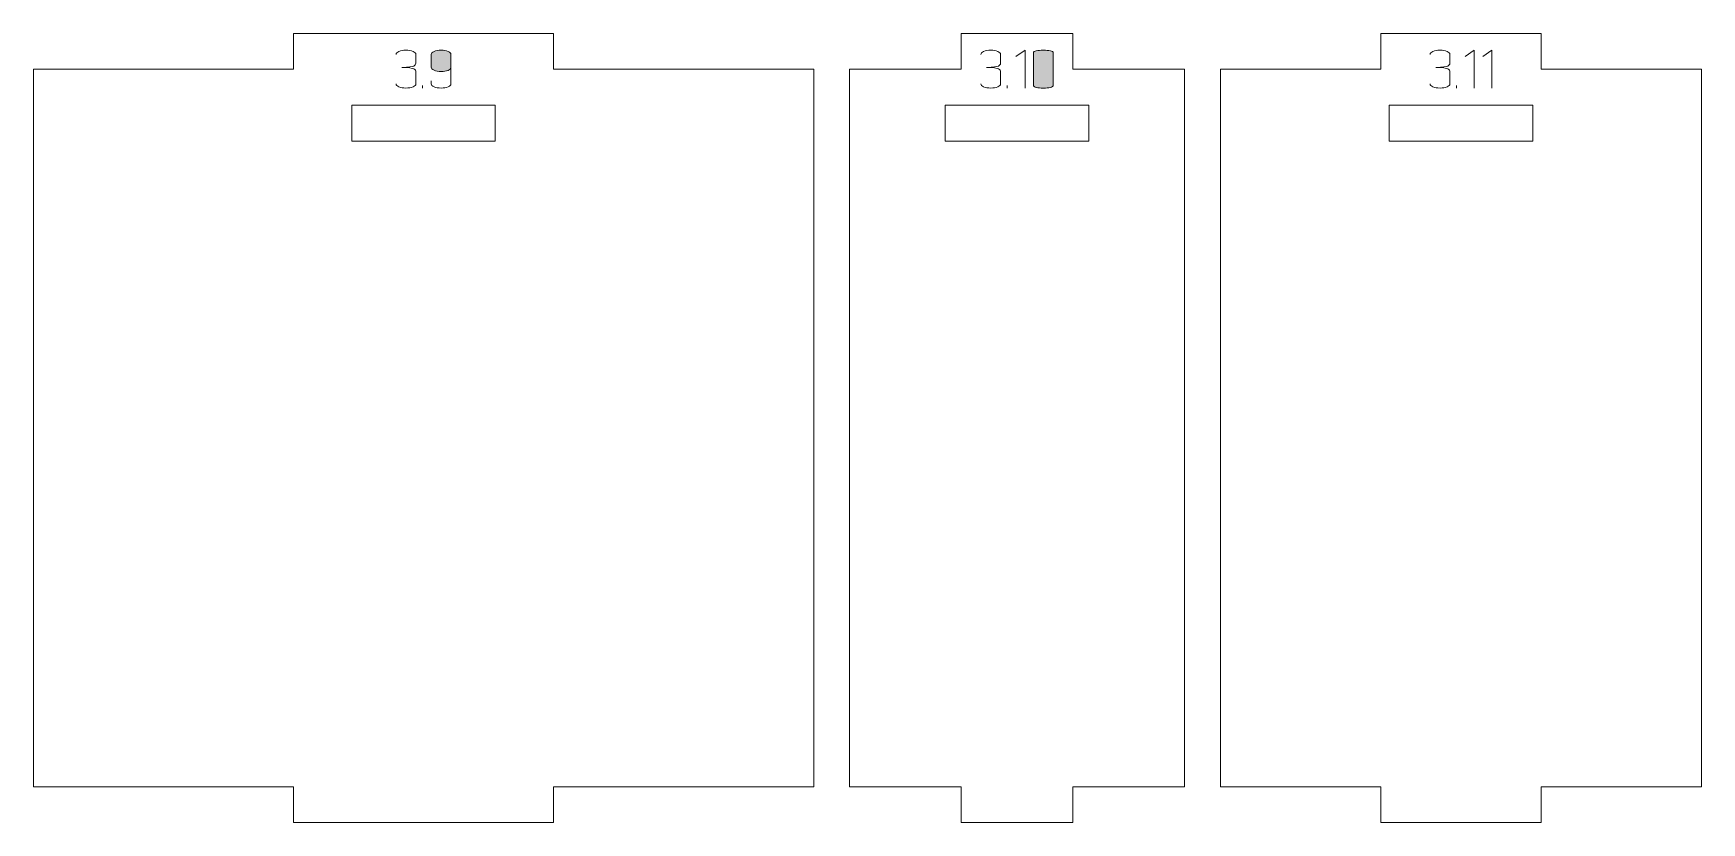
# Model space of a CAD drawing. Header units: centimetres. Extents: x -191 to 212, y -234 to 239.
# Drawn here: x -119.96 to -106.01, y -107.99 to -101.39 of the extents above; entities that cross this region are included whole.
import ezdxf

# ---------------------------------------------------------------- set-up
doc = ezdxf.new("R2010")
doc.units = ezdxf.units.CM
doc.header["$MEASUREMENT"] = 0
doc.layers.add('Capa 1', color=7, linetype='Continuous')

msp = doc.modelspace()

# ---------------------------------------------------------------- hatches: boundary and pattern name
at = {"layer": 'Capa 1', "true_color": 0x3e4095}
h = msp.add_hatch(color=175, dxfattribs=at)
edge = h.paths.add_edge_path()
edge.add_spline(control_points=[(-116.84413, -101.84724), (-116.86767, -101.84724), (-116.88732, -101.8438), (-116.90306, -101.83692), (-116.91881, -101.83004), (-116.92668, -101.82171), (-116.92668, -101.81193), (-116.92668, -101.82171), (-116.91881, -101.83004), (-116.90306, -101.83692), (-116.88732, -101.8438), (-116.86767, -101.84724), (-116.84413, -101.84724), (-116.82059, -101.84724), (-116.80094, -101.8438), (-116.7852, -101.83692), (-116.76945, -101.83004), (-116.76158, -101.82171), (-116.76158, -101.81193), (-116.76158, -101.81193), (-116.76158, -101.70874), (-116.76158, -101.70874), (-116.76158, -101.70048), (-116.76724, -101.6933), (-116.77855, -101.68719), (-116.78986, -101.68107), (-116.82303, -101.67694), (-116.87807, -101.6748), (-116.82334, -101.67144), (-116.79047, -101.66746), (-116.77947, -101.66288), (-116.76846, -101.65829), (-116.7625, -101.6508), (-116.76158, -101.64041), (-116.76158, -101.64041), (-116.76158, -101.56611), (-116.76158, -101.56611), (-116.76158, -101.55633), (-116.76945, -101.548), (-116.7852, -101.54112), (-116.80094, -101.53424), (-116.82059, -101.5308), (-116.84413, -101.5308), (-116.86767, -101.5308), (-116.88732, -101.53424), (-116.90306, -101.54112), (-116.91881, -101.548), (-116.92668, -101.55633), (-116.92668, -101.56611), (-116.92668, -101.55633), (-116.91881, -101.548), (-116.90306, -101.54112), (-116.88732, -101.53424), (-116.86767, -101.5308), (-116.84413, -101.5308), (-116.82059, -101.5308), (-116.80094, -101.53424), (-116.7852, -101.54112), (-116.76945, -101.548), (-116.76158, -101.55633), (-116.76158, -101.56611), (-116.76158, -101.56611), (-116.76158, -101.64041), (-116.76158, -101.64041), (-116.7625, -101.6508), (-116.76846, -101.65829), (-116.77947, -101.66288), (-116.79047, -101.66746), (-116.82334, -101.67144), (-116.87807, -101.6748), (-116.82303, -101.67694), (-116.78986, -101.68107), (-116.77855, -101.68719), (-116.76724, -101.6933), (-116.76158, -101.70048), (-116.76158, -101.70874), (-116.76158, -101.70874), (-116.76158, -101.81193), (-116.76158, -101.81193), (-116.76158, -101.82171), (-116.76945, -101.83004), (-116.7852, -101.83692), (-116.80094, -101.8438), (-116.82059, -101.84724), (-116.84413, -101.84724)], knot_values=[0, 0, 0, 0, 0.03571429, 0.03571429, 0.03571429, 0.07142857, 0.07142857, 0.07142857, 0.10714286, 0.10714286, 0.10714286, 0.14285714, 0.14285714, 0.14285714, 0.17857143, 0.17857143, 0.17857143, 0.21428571, 0.21428571, 0.21428571, 0.25, 0.25, 0.25, 0.28571429, 0.28571429, 0.28571429, 0.32142857, 0.32142857, 0.32142857, 0.35714286, 0.35714286, 0.35714286, 0.39285714, 0.39285714, 0.39285714, 0.42857143, 0.42857143, 0.42857143, 0.46428571, 0.46428571, 0.46428571, 0.5, 0.5, 0.5, 0.53571429, 0.53571429, 0.53571429, 0.57142857, 0.57142857, 0.57142857, 0.60714286, 0.60714286, 0.60714286, 0.64285714, 0.64285714, 0.64285714, 0.67857143, 0.67857143, 0.67857143, 0.71428571, 0.71428571, 0.71428571, 0.75, 0.75, 0.75, 0.78571429, 0.78571429, 0.78571429, 0.82142857, 0.82142857, 0.82142857, 0.85714286, 0.85714286, 0.85714286, 0.89285714, 0.89285714, 0.89285714, 0.92857143, 0.92857143, 0.92857143, 0.96428571, 0.96428571, 0.96428571, 1, 1, 1, 1], degree=3, periodic=1)
h = msp.add_hatch(color=175, dxfattribs=at)
edge = h.paths.add_edge_path()
edge.add_spline(control_points=[(-116.63317, -101.67343), (-116.63317, -101.68321), (-116.6253, -101.69154), (-116.60955, -101.69842), (-116.59381, -101.7053), (-116.57416, -101.70874), (-116.55062, -101.70874), (-116.52738, -101.70935), (-116.50782, -101.70652), (-116.49192, -101.70026), (-116.47602, -101.69399), (-116.46807, -101.68504), (-116.46807, -101.67343), (-116.46807, -101.67343), (-116.46807, -101.56611), (-116.46807, -101.56611), (-116.46807, -101.55633), (-116.47594, -101.548), (-116.49169, -101.54112), (-116.50743, -101.53424), (-116.52708, -101.5308), (-116.55062, -101.5308), (-116.57416, -101.5308), (-116.59381, -101.53424), (-116.60955, -101.54112), (-116.6253, -101.548), (-116.63317, -101.55633), (-116.63317, -101.56611), (-116.63317, -101.56611), (-116.63317, -101.67343), (-116.63317, -101.67343)], knot_values=[0, 0, 0, 0, 0.1, 0.1, 0.1, 0.2, 0.2, 0.2, 0.3, 0.3, 0.3, 0.4, 0.4, 0.4, 0.5, 0.5, 0.5, 0.6, 0.6, 0.6, 0.7, 0.7, 0.7, 0.8, 0.8, 0.8, 0.9, 0.9, 0.9, 1, 1, 1, 1], degree=3, periodic=1)
h = msp.add_hatch(color=175, dxfattribs=at)
edge = h.paths.add_edge_path()
edge.add_spline(control_points=[(-116.55062, -101.84724), (-116.57416, -101.84724), (-116.59381, -101.8438), (-116.60955, -101.83692), (-116.6253, -101.83004), (-116.63317, -101.82171), (-116.63317, -101.81193), (-116.63317, -101.81193), (-116.63317, -101.7867), (-116.63317, -101.7867), (-116.63317, -101.7867), (-116.63317, -101.81193), (-116.63317, -101.81193), (-116.63317, -101.82171), (-116.6253, -101.83004), (-116.60955, -101.83692), (-116.59381, -101.8438), (-116.57416, -101.84724), (-116.55062, -101.84724), (-116.52708, -101.84724), (-116.50743, -101.8438), (-116.49169, -101.83692), (-116.47594, -101.83004), (-116.46807, -101.82171), (-116.46807, -101.81193), (-116.46807, -101.81193), (-116.46807, -101.67343), (-116.46807, -101.67343), (-116.46807, -101.68504), (-116.47602, -101.69399), (-116.49192, -101.70026), (-116.50782, -101.70652), (-116.52738, -101.70935), (-116.55062, -101.70874), (-116.57416, -101.70874), (-116.59381, -101.7053), (-116.60955, -101.69842), (-116.6253, -101.69154), (-116.63317, -101.68321), (-116.63317, -101.67343), (-116.63317, -101.67343), (-116.63317, -101.56611), (-116.63317, -101.56611), (-116.63317, -101.55633), (-116.6253, -101.548), (-116.60955, -101.54112), (-116.59381, -101.53424), (-116.57416, -101.5308), (-116.55062, -101.5308), (-116.52708, -101.5308), (-116.50743, -101.53424), (-116.49169, -101.54112), (-116.47594, -101.548), (-116.46807, -101.55633), (-116.46807, -101.56611), (-116.46807, -101.56611), (-116.46807, -101.67343), (-116.46807, -101.67343), (-116.46807, -101.67343), (-116.46807, -101.81193), (-116.46807, -101.81193), (-116.46807, -101.82171), (-116.47594, -101.83004), (-116.49169, -101.83692), (-116.50743, -101.8438), (-116.52708, -101.84724), (-116.55062, -101.84724)], knot_values=[0, 0, 0, 0, 0.04545455, 0.04545455, 0.04545455, 0.09090909, 0.09090909, 0.09090909, 0.13636364, 0.13636364, 0.13636364, 0.18181818, 0.18181818, 0.18181818, 0.22727273, 0.22727273, 0.22727273, 0.27272727, 0.27272727, 0.27272727, 0.31818182, 0.31818182, 0.31818182, 0.36363636, 0.36363636, 0.36363636, 0.40909091, 0.40909091, 0.40909091, 0.45454545, 0.45454545, 0.45454545, 0.5, 0.5, 0.5, 0.54545455, 0.54545455, 0.54545455, 0.59090909, 0.59090909, 0.59090909, 0.63636364, 0.63636364, 0.63636364, 0.68181818, 0.68181818, 0.68181818, 0.72727273, 0.72727273, 0.72727273, 0.77272727, 0.77272727, 0.77272727, 0.81818182, 0.81818182, 0.81818182, 0.86363636, 0.86363636, 0.86363636, 0.90909091, 0.90909091, 0.90909091, 0.95454545, 0.95454545, 0.95454545, 1, 1, 1, 1], degree=3, periodic=1)
h = msp.add_hatch(color=175, dxfattribs=at)
edge = h.paths.add_edge_path()
edge.add_spline(control_points=[(-111.95328, -101.84724), (-111.97682, -101.84724), (-111.99647, -101.8438), (-112.01221, -101.83692), (-112.02796, -101.83004), (-112.03583, -101.82171), (-112.03583, -101.81193), (-112.03583, -101.82171), (-112.02796, -101.83004), (-112.01221, -101.83692), (-111.99647, -101.8438), (-111.97682, -101.84724), (-111.95328, -101.84724), (-111.92974, -101.84724), (-111.91009, -101.8438), (-111.89435, -101.83692), (-111.8786, -101.83004), (-111.87073, -101.82171), (-111.87073, -101.81193), (-111.87073, -101.81193), (-111.87073, -101.70874), (-111.87073, -101.70874), (-111.87073, -101.70048), (-111.87639, -101.6933), (-111.8877, -101.68719), (-111.89901, -101.68107), (-111.93218, -101.67694), (-111.98722, -101.6748), (-111.93249, -101.67144), (-111.89962, -101.66746), (-111.88862, -101.66288), (-111.87761, -101.65829), (-111.87165, -101.6508), (-111.87073, -101.64041), (-111.87073, -101.64041), (-111.87073, -101.56611), (-111.87073, -101.56611), (-111.87073, -101.55633), (-111.8786, -101.548), (-111.89435, -101.54112), (-111.91009, -101.53424), (-111.92974, -101.5308), (-111.95328, -101.5308), (-111.97682, -101.5308), (-111.99647, -101.53424), (-112.01221, -101.54112), (-112.02796, -101.548), (-112.03583, -101.55633), (-112.03583, -101.56611), (-112.03583, -101.55633), (-112.02796, -101.548), (-112.01221, -101.54112), (-111.99647, -101.53424), (-111.97682, -101.5308), (-111.95328, -101.5308), (-111.92974, -101.5308), (-111.91009, -101.53424), (-111.89435, -101.54112), (-111.8786, -101.548), (-111.87073, -101.55633), (-111.87073, -101.56611), (-111.87073, -101.56611), (-111.87073, -101.64041), (-111.87073, -101.64041), (-111.87165, -101.6508), (-111.87761, -101.65829), (-111.88862, -101.66288), (-111.89962, -101.66746), (-111.93249, -101.67144), (-111.98722, -101.6748), (-111.93218, -101.67694), (-111.89901, -101.68107), (-111.8877, -101.68719), (-111.87639, -101.6933), (-111.87073, -101.70048), (-111.87073, -101.70874), (-111.87073, -101.70874), (-111.87073, -101.81193), (-111.87073, -101.81193), (-111.87073, -101.82171), (-111.8786, -101.83004), (-111.89435, -101.83692), (-111.91009, -101.8438), (-111.92974, -101.84724), (-111.95328, -101.84724)], knot_values=[0, 0, 0, 0, 0.03571429, 0.03571429, 0.03571429, 0.07142857, 0.07142857, 0.07142857, 0.10714286, 0.10714286, 0.10714286, 0.14285714, 0.14285714, 0.14285714, 0.17857143, 0.17857143, 0.17857143, 0.21428571, 0.21428571, 0.21428571, 0.25, 0.25, 0.25, 0.28571429, 0.28571429, 0.28571429, 0.32142857, 0.32142857, 0.32142857, 0.35714286, 0.35714286, 0.35714286, 0.39285714, 0.39285714, 0.39285714, 0.42857143, 0.42857143, 0.42857143, 0.46428571, 0.46428571, 0.46428571, 0.5, 0.5, 0.5, 0.53571429, 0.53571429, 0.53571429, 0.57142857, 0.57142857, 0.57142857, 0.60714286, 0.60714286, 0.60714286, 0.64285714, 0.64285714, 0.64285714, 0.67857143, 0.67857143, 0.67857143, 0.71428571, 0.71428571, 0.71428571, 0.75, 0.75, 0.75, 0.78571429, 0.78571429, 0.78571429, 0.82142857, 0.82142857, 0.82142857, 0.85714286, 0.85714286, 0.85714286, 0.89285714, 0.89285714, 0.89285714, 0.92857143, 0.92857143, 0.92857143, 0.96428571, 0.96428571, 0.96428571, 1, 1, 1, 1], degree=3, periodic=1)
h = msp.add_hatch(color=175, dxfattribs=at)
edge = h.paths.add_edge_path()
edge.add_spline(control_points=[(-111.66619, -101.53034), (-111.66619, -101.53034), (-111.74232, -101.58308), (-111.74232, -101.58308), (-111.74232, -101.58308), (-111.66619, -101.53034), (-111.66619, -101.53034), (-111.66619, -101.53034), (-111.66619, -101.84724), (-111.66619, -101.84724), (-111.66619, -101.84724), (-111.66619, -101.53034), (-111.66619, -101.53034)], knot_values=[0, 0, 0, 0, 0.25, 0.25, 0.25, 0.5, 0.5, 0.5, 0.75, 0.75, 0.75, 1, 1, 1, 1], degree=3, periodic=1)
h = msp.add_hatch(color=175, dxfattribs=at)
edge = h.paths.add_edge_path()
edge.add_spline(control_points=[(-111.59556, -101.82339), (-111.59556, -101.83318), (-111.58769, -101.8396), (-111.57194, -101.84265), (-111.5562, -101.84571), (-111.53655, -101.84724), (-111.51301, -101.84724), (-111.48947, -101.84724), (-111.46982, -101.84571), (-111.45408, -101.84265), (-111.43833, -101.8396), (-111.43046, -101.83318), (-111.43046, -101.82339), (-111.43046, -101.82339), (-111.43046, -101.55511), (-111.43046, -101.55511), (-111.43046, -101.54532), (-111.43833, -101.53882), (-111.45408, -101.53561), (-111.46982, -101.5324), (-111.48947, -101.5308), (-111.51301, -101.5308), (-111.53655, -101.5308), (-111.5562, -101.5324), (-111.57194, -101.53561), (-111.58769, -101.53882), (-111.59556, -101.54532), (-111.59556, -101.55511), (-111.59556, -101.55511), (-111.59556, -101.82339), (-111.59556, -101.82339)], knot_values=[0, 0, 0, 0, 0.1, 0.1, 0.1, 0.2, 0.2, 0.2, 0.3, 0.3, 0.3, 0.4, 0.4, 0.4, 0.5, 0.5, 0.5, 0.6, 0.6, 0.6, 0.7, 0.7, 0.7, 0.8, 0.8, 0.8, 0.9, 0.9, 0.9, 1, 1, 1, 1], degree=3, periodic=1)
h = msp.add_hatch(color=175, dxfattribs=at)
edge = h.paths.add_edge_path()
edge.add_spline(control_points=[(-111.43046, -101.82339), (-111.43046, -101.83318), (-111.43833, -101.8396), (-111.45408, -101.84265), (-111.46982, -101.84571), (-111.48947, -101.84724), (-111.51301, -101.84724), (-111.53655, -101.84724), (-111.5562, -101.84571), (-111.57194, -101.84265), (-111.58769, -101.8396), (-111.59556, -101.83318), (-111.59556, -101.82339), (-111.59556, -101.82339), (-111.59556, -101.55511), (-111.59556, -101.55511), (-111.59556, -101.54532), (-111.58769, -101.53882), (-111.57194, -101.53561), (-111.5562, -101.5324), (-111.53655, -101.5308), (-111.51301, -101.5308), (-111.48947, -101.5308), (-111.46982, -101.5324), (-111.45408, -101.53561), (-111.43833, -101.53882), (-111.43046, -101.54532), (-111.43046, -101.55511), (-111.43046, -101.55511), (-111.43046, -101.82339), (-111.43046, -101.82339)], knot_values=[0, 0, 0, 0, 0.1, 0.1, 0.1, 0.2, 0.2, 0.2, 0.3, 0.3, 0.3, 0.4, 0.4, 0.4, 0.5, 0.5, 0.5, 0.6, 0.6, 0.6, 0.7, 0.7, 0.7, 0.8, 0.8, 0.8, 0.9, 0.9, 0.9, 1, 1, 1, 1], degree=3, periodic=1)
h = msp.add_hatch(color=175, dxfattribs=at)
edge = h.paths.add_edge_path()
edge.add_spline(control_points=[(-108.19521, -101.84724), (-108.21875, -101.84724), (-108.2384, -101.8438), (-108.25414, -101.83692), (-108.26989, -101.83004), (-108.27776, -101.82171), (-108.27776, -101.81193), (-108.27776, -101.82171), (-108.26989, -101.83004), (-108.25414, -101.83692), (-108.2384, -101.8438), (-108.21875, -101.84724), (-108.19521, -101.84724), (-108.17167, -101.84724), (-108.15202, -101.8438), (-108.13628, -101.83692), (-108.12053, -101.83004), (-108.11266, -101.82171), (-108.11266, -101.81193), (-108.11266, -101.81193), (-108.11266, -101.70874), (-108.11266, -101.70874), (-108.11266, -101.70048), (-108.11832, -101.6933), (-108.12963, -101.68719), (-108.14094, -101.68107), (-108.17411, -101.67694), (-108.22915, -101.6748), (-108.17442, -101.67144), (-108.14155, -101.66746), (-108.13055, -101.66288), (-108.11954, -101.65829), (-108.11358, -101.6508), (-108.11266, -101.64041), (-108.11266, -101.64041), (-108.11266, -101.56611), (-108.11266, -101.56611), (-108.11266, -101.55633), (-108.12053, -101.548), (-108.13628, -101.54112), (-108.15202, -101.53424), (-108.17167, -101.5308), (-108.19521, -101.5308), (-108.21875, -101.5308), (-108.2384, -101.53424), (-108.25414, -101.54112), (-108.26989, -101.548), (-108.27776, -101.55633), (-108.27776, -101.56611), (-108.27776, -101.55633), (-108.26989, -101.548), (-108.25414, -101.54112), (-108.2384, -101.53424), (-108.21875, -101.5308), (-108.19521, -101.5308), (-108.17167, -101.5308), (-108.15202, -101.53424), (-108.13628, -101.54112), (-108.12053, -101.548), (-108.11266, -101.55633), (-108.11266, -101.56611), (-108.11266, -101.56611), (-108.11266, -101.64041), (-108.11266, -101.64041), (-108.11358, -101.6508), (-108.11954, -101.65829), (-108.13055, -101.66288), (-108.14155, -101.66746), (-108.17442, -101.67144), (-108.22915, -101.6748), (-108.17411, -101.67694), (-108.14094, -101.68107), (-108.12963, -101.68719), (-108.11832, -101.6933), (-108.11266, -101.70048), (-108.11266, -101.70874), (-108.11266, -101.70874), (-108.11266, -101.81193), (-108.11266, -101.81193), (-108.11266, -101.82171), (-108.12053, -101.83004), (-108.13628, -101.83692), (-108.15202, -101.8438), (-108.17167, -101.84724), (-108.19521, -101.84724)], knot_values=[0, 0, 0, 0, 0.03571429, 0.03571429, 0.03571429, 0.07142857, 0.07142857, 0.07142857, 0.10714286, 0.10714286, 0.10714286, 0.14285714, 0.14285714, 0.14285714, 0.17857143, 0.17857143, 0.17857143, 0.21428571, 0.21428571, 0.21428571, 0.25, 0.25, 0.25, 0.28571429, 0.28571429, 0.28571429, 0.32142857, 0.32142857, 0.32142857, 0.35714286, 0.35714286, 0.35714286, 0.39285714, 0.39285714, 0.39285714, 0.42857143, 0.42857143, 0.42857143, 0.46428571, 0.46428571, 0.46428571, 0.5, 0.5, 0.5, 0.53571429, 0.53571429, 0.53571429, 0.57142857, 0.57142857, 0.57142857, 0.60714286, 0.60714286, 0.60714286, 0.64285714, 0.64285714, 0.64285714, 0.67857143, 0.67857143, 0.67857143, 0.71428571, 0.71428571, 0.71428571, 0.75, 0.75, 0.75, 0.78571429, 0.78571429, 0.78571429, 0.82142857, 0.82142857, 0.82142857, 0.85714286, 0.85714286, 0.85714286, 0.89285714, 0.89285714, 0.89285714, 0.92857143, 0.92857143, 0.92857143, 0.96428571, 0.96428571, 0.96428571, 1, 1, 1, 1], degree=3, periodic=1)
h = msp.add_hatch(color=175, dxfattribs=at)
edge = h.paths.add_edge_path()
edge.add_spline(control_points=[(-107.90812, -101.53034), (-107.90812, -101.53034), (-107.98425, -101.58308), (-107.98425, -101.58308), (-107.98425, -101.58308), (-107.90812, -101.53034), (-107.90812, -101.53034), (-107.90812, -101.53034), (-107.90812, -101.84724), (-107.90812, -101.84724), (-107.90812, -101.84724), (-107.90812, -101.53034), (-107.90812, -101.53034)], knot_values=[0, 0, 0, 0, 0.25, 0.25, 0.25, 0.5, 0.5, 0.5, 0.75, 0.75, 0.75, 1, 1, 1, 1], degree=3, periodic=1)
h = msp.add_hatch(color=175, dxfattribs=at)
edge = h.paths.add_edge_path()
edge.add_spline(control_points=[(-107.76136, -101.53034), (-107.76136, -101.53034), (-107.83749, -101.58308), (-107.83749, -101.58308), (-107.83749, -101.58308), (-107.76136, -101.53034), (-107.76136, -101.53034), (-107.76136, -101.53034), (-107.76136, -101.84724), (-107.76136, -101.84724), (-107.76136, -101.84724), (-107.76136, -101.53034), (-107.76136, -101.53034)], knot_values=[0, 0, 0, 0, 0.25, 0.25, 0.25, 0.5, 0.5, 0.5, 0.75, 0.75, 0.75, 1, 1, 1, 1], degree=3, periodic=1)
h = msp.add_hatch(color=175, dxfattribs=at)
edge = h.paths.add_edge_path()
edge.add_spline(control_points=[(-116.70655, -101.84724), (-116.70655, -101.84724), (-116.70655, -101.82477), (-116.70655, -101.82477), (-116.70655, -101.82477), (-116.70655, -101.84724), (-116.70655, -101.84724)], knot_values=[0, 0, 0, 0, 0.5, 0.5, 0.5, 1, 1, 1, 1], degree=3, periodic=1)
h = msp.add_hatch(color=175, dxfattribs=at)
edge = h.paths.add_edge_path()
edge.add_spline(control_points=[(-111.8157, -101.84724), (-111.8157, -101.84724), (-111.8157, -101.82477), (-111.8157, -101.82477), (-111.8157, -101.82477), (-111.8157, -101.84724), (-111.8157, -101.84724)], knot_values=[0, 0, 0, 0, 0.5, 0.5, 0.5, 1, 1, 1, 1], degree=3, periodic=1)
h = msp.add_hatch(color=175, dxfattribs=at)
edge = h.paths.add_edge_path()
edge.add_spline(control_points=[(-108.05763, -101.84724), (-108.05763, -101.84724), (-108.05763, -101.82477), (-108.05763, -101.82477), (-108.05763, -101.82477), (-108.05763, -101.84724), (-108.05763, -101.84724)], knot_values=[0, 0, 0, 0, 0.5, 0.5, 0.5, 1, 1, 1, 1], degree=3, periodic=1)

# ---------------------------------------------------------------- linework, layer by layer
at = {"layer": 'Capa 1', "color": 240, "lineweight": 20}
for points, knots in [([(-119.96074, -101.69004), (-119.96074, -101.69004), (-119.96074, -107.69004), (-119.96074, -107.69004), (-119.96074, -107.69004), (-117.78517, -107.69004), (-117.78517, -107.69004), (-117.78517, -107.69004), (-117.78517, -107.99004), (-117.78517, -107.99004), (-117.78517, -107.99004), (-115.60959, -107.99004), (-115.60959, -107.99004), (-115.60959, -107.99004), (-115.60959, -107.69004), (-115.60959, -107.69004), (-115.60959, -107.69004), (-113.43402, -107.69004), (-113.43402, -107.69004), (-113.43402, -107.69004), (-113.43402, -101.69004), (-113.43402, -101.69004), (-113.43402, -101.69004), (-115.60959, -101.69004), (-115.60959, -101.69004), (-115.60959, -101.69004), (-115.60959, -101.39004), (-115.60959, -101.39004), (-115.60959, -101.39004), (-117.78517, -101.39004), (-117.78517, -101.39004), (-117.78517, -101.39004), (-117.78517, -101.69004), (-117.78517, -101.69004), (-117.78517, -101.69004), (-119.96074, -101.69004), (-119.96074, -101.69004)], [0, 0, 0, 0, 0.08333333, 0.08333333, 0.08333333, 0.16666667, 0.16666667, 0.16666667, 0.25, 0.25, 0.25, 0.33333333, 0.33333333, 0.33333333, 0.41666667, 0.41666667, 0.41666667, 0.5, 0.5, 0.5, 0.58333333, 0.58333333, 0.58333333, 0.66666667, 0.66666667, 0.66666667, 0.75, 0.75, 0.75, 0.83333333, 0.83333333, 0.83333333, 0.91666667, 0.91666667, 0.91666667, 1, 1, 1, 1]), ([(-113.13402, -101.69004), (-113.13402, -101.69004), (-113.13402, -107.69004), (-113.13402, -107.69004), (-113.13402, -107.69004), (-112.20011, -107.69004), (-112.20011, -107.69004), (-112.20011, -107.69004), (-112.20011, -107.99004), (-112.20011, -107.99004), (-112.20011, -107.99004), (-111.2662, -107.99004), (-111.2662, -107.99004), (-111.2662, -107.99004), (-111.2662, -107.69004), (-111.2662, -107.69004), (-111.2662, -107.69004), (-110.33228, -107.69004), (-110.33228, -107.69004), (-110.33228, -107.69004), (-110.33228, -101.69004), (-110.33228, -101.69004), (-110.33228, -101.69004), (-111.2662, -101.69004), (-111.2662, -101.69004), (-111.2662, -101.69004), (-111.2662, -101.39004), (-111.2662, -101.39004), (-111.2662, -101.39004), (-112.20011, -101.39004), (-112.20011, -101.39004), (-112.20011, -101.39004), (-112.20011, -101.69004), (-112.20011, -101.69004), (-112.20011, -101.69004), (-113.13402, -101.69004), (-113.13402, -101.69004)], [0, 0, 0, 0, 0.08333333, 0.08333333, 0.08333333, 0.16666667, 0.16666667, 0.16666667, 0.25, 0.25, 0.25, 0.33333333, 0.33333333, 0.33333333, 0.41666667, 0.41666667, 0.41666667, 0.5, 0.5, 0.5, 0.58333333, 0.58333333, 0.58333333, 0.66666667, 0.66666667, 0.66666667, 0.75, 0.75, 0.75, 0.83333333, 0.83333333, 0.83333333, 0.91666667, 0.91666667, 0.91666667, 1, 1, 1, 1]), ([(-110.03228, -101.69004), (-110.03228, -101.69004), (-110.03228, -107.69004), (-110.03228, -107.69004), (-110.03228, -107.69004), (-108.69047, -107.69004), (-108.69047, -107.69004), (-108.69047, -107.69004), (-108.69047, -107.99004), (-108.69047, -107.99004), (-108.69047, -107.99004), (-107.34866, -107.99004), (-107.34866, -107.99004), (-107.34866, -107.99004), (-107.34866, -107.69004), (-107.34866, -107.69004), (-107.34866, -107.69004), (-106.00684, -107.69004), (-106.00684, -107.69004), (-106.00684, -107.69004), (-106.00684, -101.69004), (-106.00684, -101.69004), (-106.00684, -101.69004), (-107.34866, -101.69004), (-107.34866, -101.69004), (-107.34866, -101.69004), (-107.34866, -101.39004), (-107.34866, -101.39004), (-107.34866, -101.39004), (-108.69047, -101.39004), (-108.69047, -101.39004), (-108.69047, -101.39004), (-108.69047, -101.69004), (-108.69047, -101.69004), (-108.69047, -101.69004), (-110.03228, -101.69004), (-110.03228, -101.69004)], [0, 0, 0, 0, 0.08333333, 0.08333333, 0.08333333, 0.16666667, 0.16666667, 0.16666667, 0.25, 0.25, 0.25, 0.33333333, 0.33333333, 0.33333333, 0.41666667, 0.41666667, 0.41666667, 0.5, 0.5, 0.5, 0.58333333, 0.58333333, 0.58333333, 0.66666667, 0.66666667, 0.66666667, 0.75, 0.75, 0.75, 0.83333333, 0.83333333, 0.83333333, 0.91666667, 0.91666667, 0.91666667, 1, 1, 1, 1]), ([(-117.29738, -102.2901), (-117.29738, -102.2901), (-116.09738, -102.2901), (-116.09738, -102.2901), (-116.09738, -102.2901), (-116.09738, -101.9901), (-116.09738, -101.9901), (-116.09738, -101.9901), (-117.29738, -101.9901), (-117.29738, -101.9901), (-117.29738, -101.9901), (-117.29738, -102.2901), (-117.29738, -102.2901)], [0, 0, 0, 0, 0.25, 0.25, 0.25, 0.5, 0.5, 0.5, 0.75, 0.75, 0.75, 1, 1, 1, 1]), ([(-112.33315, -102.2901), (-112.33315, -102.2901), (-111.13315, -102.2901), (-111.13315, -102.2901), (-111.13315, -102.2901), (-111.13315, -101.9901), (-111.13315, -101.9901), (-111.13315, -101.9901), (-112.33315, -101.9901), (-112.33315, -101.9901), (-112.33315, -101.9901), (-112.33315, -102.2901), (-112.33315, -102.2901)], [0, 0, 0, 0, 0.25, 0.25, 0.25, 0.5, 0.5, 0.5, 0.75, 0.75, 0.75, 1, 1, 1, 1]), ([(-108.61956, -102.2901), (-108.61956, -102.2901), (-107.41956, -102.2901), (-107.41956, -102.2901), (-107.41956, -102.2901), (-107.41956, -101.9901), (-107.41956, -101.9901), (-107.41956, -101.9901), (-108.61956, -101.9901), (-108.61956, -101.9901), (-108.61956, -101.9901), (-108.61956, -102.2901), (-108.61956, -102.2901)], [0, 0, 0, 0, 0.25, 0.25, 0.25, 0.5, 0.5, 0.5, 0.75, 0.75, 0.75, 1, 1, 1, 1])]:
    msp.add_open_spline(points, degree=3, knots=knots, dxfattribs=at)
at = {"layer": 'Capa 1', "color": 114, "lineweight": 9}
for points, knots in [([(-116.84413, -101.84724), (-116.86767, -101.84724), (-116.88732, -101.8438), (-116.90306, -101.83692), (-116.91881, -101.83004), (-116.92668, -101.82171), (-116.92668, -101.81193), (-116.92668, -101.82171), (-116.91881, -101.83004), (-116.90306, -101.83692), (-116.88732, -101.8438), (-116.86767, -101.84724), (-116.84413, -101.84724), (-116.82059, -101.84724), (-116.80094, -101.8438), (-116.7852, -101.83692), (-116.76945, -101.83004), (-116.76158, -101.82171), (-116.76158, -101.81193), (-116.76158, -101.81193), (-116.76158, -101.70874), (-116.76158, -101.70874), (-116.76158, -101.70048), (-116.76724, -101.6933), (-116.77855, -101.68719), (-116.78986, -101.68107), (-116.82303, -101.67694), (-116.87807, -101.6748), (-116.82334, -101.67144), (-116.79047, -101.66746), (-116.77947, -101.66288), (-116.76846, -101.65829), (-116.7625, -101.6508), (-116.76158, -101.64041), (-116.76158, -101.64041), (-116.76158, -101.56611), (-116.76158, -101.56611), (-116.76158, -101.55633), (-116.76945, -101.548), (-116.7852, -101.54112), (-116.80094, -101.53424), (-116.82059, -101.5308), (-116.84413, -101.5308), (-116.86767, -101.5308), (-116.88732, -101.53424), (-116.90306, -101.54112), (-116.91881, -101.548), (-116.92668, -101.55633), (-116.92668, -101.56611), (-116.92668, -101.55633), (-116.91881, -101.548), (-116.90306, -101.54112), (-116.88732, -101.53424), (-116.86767, -101.5308), (-116.84413, -101.5308), (-116.82059, -101.5308), (-116.80094, -101.53424), (-116.7852, -101.54112), (-116.76945, -101.548), (-116.76158, -101.55633), (-116.76158, -101.56611), (-116.76158, -101.56611), (-116.76158, -101.64041), (-116.76158, -101.64041), (-116.7625, -101.6508), (-116.76846, -101.65829), (-116.77947, -101.66288), (-116.79047, -101.66746), (-116.82334, -101.67144), (-116.87807, -101.6748), (-116.82303, -101.67694), (-116.78986, -101.68107), (-116.77855, -101.68719), (-116.76724, -101.6933), (-116.76158, -101.70048), (-116.76158, -101.70874), (-116.76158, -101.70874), (-116.76158, -101.81193), (-116.76158, -101.81193), (-116.76158, -101.82171), (-116.76945, -101.83004), (-116.7852, -101.83692), (-116.80094, -101.8438), (-116.82059, -101.84724), (-116.84413, -101.84724)], [0, 0, 0, 0, 0.03571429, 0.03571429, 0.03571429, 0.07142857, 0.07142857, 0.07142857, 0.10714286, 0.10714286, 0.10714286, 0.14285714, 0.14285714, 0.14285714, 0.17857143, 0.17857143, 0.17857143, 0.21428571, 0.21428571, 0.21428571, 0.25, 0.25, 0.25, 0.28571429, 0.28571429, 0.28571429, 0.32142857, 0.32142857, 0.32142857, 0.35714286, 0.35714286, 0.35714286, 0.39285714, 0.39285714, 0.39285714, 0.42857143, 0.42857143, 0.42857143, 0.46428571, 0.46428571, 0.46428571, 0.5, 0.5, 0.5, 0.53571429, 0.53571429, 0.53571429, 0.57142857, 0.57142857, 0.57142857, 0.60714286, 0.60714286, 0.60714286, 0.64285714, 0.64285714, 0.64285714, 0.67857143, 0.67857143, 0.67857143, 0.71428571, 0.71428571, 0.71428571, 0.75, 0.75, 0.75, 0.78571429, 0.78571429, 0.78571429, 0.82142857, 0.82142857, 0.82142857, 0.85714286, 0.85714286, 0.85714286, 0.89285714, 0.89285714, 0.89285714, 0.92857143, 0.92857143, 0.92857143, 0.96428571, 0.96428571, 0.96428571, 1, 1, 1, 1]), ([(-116.63317, -101.67343), (-116.63317, -101.68321), (-116.6253, -101.69154), (-116.60955, -101.69842), (-116.59381, -101.7053), (-116.57416, -101.70874), (-116.55062, -101.70874), (-116.52738, -101.70935), (-116.50782, -101.70652), (-116.49192, -101.70026), (-116.47602, -101.69399), (-116.46807, -101.68504), (-116.46807, -101.67343), (-116.46807, -101.67343), (-116.46807, -101.56611), (-116.46807, -101.56611), (-116.46807, -101.55633), (-116.47594, -101.548), (-116.49169, -101.54112), (-116.50743, -101.53424), (-116.52708, -101.5308), (-116.55062, -101.5308), (-116.57416, -101.5308), (-116.59381, -101.53424), (-116.60955, -101.54112), (-116.6253, -101.548), (-116.63317, -101.55633), (-116.63317, -101.56611), (-116.63317, -101.56611), (-116.63317, -101.67343), (-116.63317, -101.67343)], [0, 0, 0, 0, 0.1, 0.1, 0.1, 0.2, 0.2, 0.2, 0.3, 0.3, 0.3, 0.4, 0.4, 0.4, 0.5, 0.5, 0.5, 0.6, 0.6, 0.6, 0.7, 0.7, 0.7, 0.8, 0.8, 0.8, 0.9, 0.9, 0.9, 1, 1, 1, 1]), ([(-116.55062, -101.84724), (-116.57416, -101.84724), (-116.59381, -101.8438), (-116.60955, -101.83692), (-116.6253, -101.83004), (-116.63317, -101.82171), (-116.63317, -101.81193), (-116.63317, -101.81193), (-116.63317, -101.7867), (-116.63317, -101.7867), (-116.63317, -101.7867), (-116.63317, -101.81193), (-116.63317, -101.81193), (-116.63317, -101.82171), (-116.6253, -101.83004), (-116.60955, -101.83692), (-116.59381, -101.8438), (-116.57416, -101.84724), (-116.55062, -101.84724), (-116.52708, -101.84724), (-116.50743, -101.8438), (-116.49169, -101.83692), (-116.47594, -101.83004), (-116.46807, -101.82171), (-116.46807, -101.81193), (-116.46807, -101.81193), (-116.46807, -101.67343), (-116.46807, -101.67343), (-116.46807, -101.68504), (-116.47602, -101.69399), (-116.49192, -101.70026), (-116.50782, -101.70652), (-116.52738, -101.70935), (-116.55062, -101.70874), (-116.57416, -101.70874), (-116.59381, -101.7053), (-116.60955, -101.69842), (-116.6253, -101.69154), (-116.63317, -101.68321), (-116.63317, -101.67343), (-116.63317, -101.67343), (-116.63317, -101.56611), (-116.63317, -101.56611), (-116.63317, -101.55633), (-116.6253, -101.548), (-116.60955, -101.54112), (-116.59381, -101.53424), (-116.57416, -101.5308), (-116.55062, -101.5308), (-116.52708, -101.5308), (-116.50743, -101.53424), (-116.49169, -101.54112), (-116.47594, -101.548), (-116.46807, -101.55633), (-116.46807, -101.56611), (-116.46807, -101.56611), (-116.46807, -101.67343), (-116.46807, -101.67343), (-116.46807, -101.67343), (-116.46807, -101.81193), (-116.46807, -101.81193), (-116.46807, -101.82171), (-116.47594, -101.83004), (-116.49169, -101.83692), (-116.50743, -101.8438), (-116.52708, -101.84724), (-116.55062, -101.84724)], [0, 0, 0, 0, 0.04545455, 0.04545455, 0.04545455, 0.09090909, 0.09090909, 0.09090909, 0.13636364, 0.13636364, 0.13636364, 0.18181818, 0.18181818, 0.18181818, 0.22727273, 0.22727273, 0.22727273, 0.27272727, 0.27272727, 0.27272727, 0.31818182, 0.31818182, 0.31818182, 0.36363636, 0.36363636, 0.36363636, 0.40909091, 0.40909091, 0.40909091, 0.45454545, 0.45454545, 0.45454545, 0.5, 0.5, 0.5, 0.54545455, 0.54545455, 0.54545455, 0.59090909, 0.59090909, 0.59090909, 0.63636364, 0.63636364, 0.63636364, 0.68181818, 0.68181818, 0.68181818, 0.72727273, 0.72727273, 0.72727273, 0.77272727, 0.77272727, 0.77272727, 0.81818182, 0.81818182, 0.81818182, 0.86363636, 0.86363636, 0.86363636, 0.90909091, 0.90909091, 0.90909091, 0.95454545, 0.95454545, 0.95454545, 1, 1, 1, 1]), ([(-111.95328, -101.84724), (-111.97682, -101.84724), (-111.99647, -101.8438), (-112.01221, -101.83692), (-112.02796, -101.83004), (-112.03583, -101.82171), (-112.03583, -101.81193), (-112.03583, -101.82171), (-112.02796, -101.83004), (-112.01221, -101.83692), (-111.99647, -101.8438), (-111.97682, -101.84724), (-111.95328, -101.84724), (-111.92974, -101.84724), (-111.91009, -101.8438), (-111.89435, -101.83692), (-111.8786, -101.83004), (-111.87073, -101.82171), (-111.87073, -101.81193), (-111.87073, -101.81193), (-111.87073, -101.70874), (-111.87073, -101.70874), (-111.87073, -101.70048), (-111.87639, -101.6933), (-111.8877, -101.68719), (-111.89901, -101.68107), (-111.93218, -101.67694), (-111.98722, -101.6748), (-111.93249, -101.67144), (-111.89962, -101.66746), (-111.88862, -101.66288), (-111.87761, -101.65829), (-111.87165, -101.6508), (-111.87073, -101.64041), (-111.87073, -101.64041), (-111.87073, -101.56611), (-111.87073, -101.56611), (-111.87073, -101.55633), (-111.8786, -101.548), (-111.89435, -101.54112), (-111.91009, -101.53424), (-111.92974, -101.5308), (-111.95328, -101.5308), (-111.97682, -101.5308), (-111.99647, -101.53424), (-112.01221, -101.54112), (-112.02796, -101.548), (-112.03583, -101.55633), (-112.03583, -101.56611), (-112.03583, -101.55633), (-112.02796, -101.548), (-112.01221, -101.54112), (-111.99647, -101.53424), (-111.97682, -101.5308), (-111.95328, -101.5308), (-111.92974, -101.5308), (-111.91009, -101.53424), (-111.89435, -101.54112), (-111.8786, -101.548), (-111.87073, -101.55633), (-111.87073, -101.56611), (-111.87073, -101.56611), (-111.87073, -101.64041), (-111.87073, -101.64041), (-111.87165, -101.6508), (-111.87761, -101.65829), (-111.88862, -101.66288), (-111.89962, -101.66746), (-111.93249, -101.67144), (-111.98722, -101.6748), (-111.93218, -101.67694), (-111.89901, -101.68107), (-111.8877, -101.68719), (-111.87639, -101.6933), (-111.87073, -101.70048), (-111.87073, -101.70874), (-111.87073, -101.70874), (-111.87073, -101.81193), (-111.87073, -101.81193), (-111.87073, -101.82171), (-111.8786, -101.83004), (-111.89435, -101.83692), (-111.91009, -101.8438), (-111.92974, -101.84724), (-111.95328, -101.84724)], [0, 0, 0, 0, 0.03571429, 0.03571429, 0.03571429, 0.07142857, 0.07142857, 0.07142857, 0.10714286, 0.10714286, 0.10714286, 0.14285714, 0.14285714, 0.14285714, 0.17857143, 0.17857143, 0.17857143, 0.21428571, 0.21428571, 0.21428571, 0.25, 0.25, 0.25, 0.28571429, 0.28571429, 0.28571429, 0.32142857, 0.32142857, 0.32142857, 0.35714286, 0.35714286, 0.35714286, 0.39285714, 0.39285714, 0.39285714, 0.42857143, 0.42857143, 0.42857143, 0.46428571, 0.46428571, 0.46428571, 0.5, 0.5, 0.5, 0.53571429, 0.53571429, 0.53571429, 0.57142857, 0.57142857, 0.57142857, 0.60714286, 0.60714286, 0.60714286, 0.64285714, 0.64285714, 0.64285714, 0.67857143, 0.67857143, 0.67857143, 0.71428571, 0.71428571, 0.71428571, 0.75, 0.75, 0.75, 0.78571429, 0.78571429, 0.78571429, 0.82142857, 0.82142857, 0.82142857, 0.85714286, 0.85714286, 0.85714286, 0.89285714, 0.89285714, 0.89285714, 0.92857143, 0.92857143, 0.92857143, 0.96428571, 0.96428571, 0.96428571, 1, 1, 1, 1]), ([(-111.66619, -101.53034), (-111.66619, -101.53034), (-111.74232, -101.58308), (-111.74232, -101.58308), (-111.74232, -101.58308), (-111.66619, -101.53034), (-111.66619, -101.53034), (-111.66619, -101.53034), (-111.66619, -101.84724), (-111.66619, -101.84724), (-111.66619, -101.84724), (-111.66619, -101.53034), (-111.66619, -101.53034)], [0, 0, 0, 0, 0.25, 0.25, 0.25, 0.5, 0.5, 0.5, 0.75, 0.75, 0.75, 1, 1, 1, 1]), ([(-111.59556, -101.82339), (-111.59556, -101.83318), (-111.58769, -101.8396), (-111.57194, -101.84265), (-111.5562, -101.84571), (-111.53655, -101.84724), (-111.51301, -101.84724), (-111.48947, -101.84724), (-111.46982, -101.84571), (-111.45408, -101.84265), (-111.43833, -101.8396), (-111.43046, -101.83318), (-111.43046, -101.82339), (-111.43046, -101.82339), (-111.43046, -101.55511), (-111.43046, -101.55511), (-111.43046, -101.54532), (-111.43833, -101.53882), (-111.45408, -101.53561), (-111.46982, -101.5324), (-111.48947, -101.5308), (-111.51301, -101.5308), (-111.53655, -101.5308), (-111.5562, -101.5324), (-111.57194, -101.53561), (-111.58769, -101.53882), (-111.59556, -101.54532), (-111.59556, -101.55511), (-111.59556, -101.55511), (-111.59556, -101.82339), (-111.59556, -101.82339)], [0, 0, 0, 0, 0.1, 0.1, 0.1, 0.2, 0.2, 0.2, 0.3, 0.3, 0.3, 0.4, 0.4, 0.4, 0.5, 0.5, 0.5, 0.6, 0.6, 0.6, 0.7, 0.7, 0.7, 0.8, 0.8, 0.8, 0.9, 0.9, 0.9, 1, 1, 1, 1]), ([(-111.43046, -101.82339), (-111.43046, -101.83318), (-111.43833, -101.8396), (-111.45408, -101.84265), (-111.46982, -101.84571), (-111.48947, -101.84724), (-111.51301, -101.84724), (-111.53655, -101.84724), (-111.5562, -101.84571), (-111.57194, -101.84265), (-111.58769, -101.8396), (-111.59556, -101.83318), (-111.59556, -101.82339), (-111.59556, -101.82339), (-111.59556, -101.55511), (-111.59556, -101.55511), (-111.59556, -101.54532), (-111.58769, -101.53882), (-111.57194, -101.53561), (-111.5562, -101.5324), (-111.53655, -101.5308), (-111.51301, -101.5308), (-111.48947, -101.5308), (-111.46982, -101.5324), (-111.45408, -101.53561), (-111.43833, -101.53882), (-111.43046, -101.54532), (-111.43046, -101.55511), (-111.43046, -101.55511), (-111.43046, -101.82339), (-111.43046, -101.82339)], [0, 0, 0, 0, 0.1, 0.1, 0.1, 0.2, 0.2, 0.2, 0.3, 0.3, 0.3, 0.4, 0.4, 0.4, 0.5, 0.5, 0.5, 0.6, 0.6, 0.6, 0.7, 0.7, 0.7, 0.8, 0.8, 0.8, 0.9, 0.9, 0.9, 1, 1, 1, 1]), ([(-108.19521, -101.84724), (-108.21875, -101.84724), (-108.2384, -101.8438), (-108.25414, -101.83692), (-108.26989, -101.83004), (-108.27776, -101.82171), (-108.27776, -101.81193), (-108.27776, -101.82171), (-108.26989, -101.83004), (-108.25414, -101.83692), (-108.2384, -101.8438), (-108.21875, -101.84724), (-108.19521, -101.84724), (-108.17167, -101.84724), (-108.15202, -101.8438), (-108.13628, -101.83692), (-108.12053, -101.83004), (-108.11266, -101.82171), (-108.11266, -101.81193), (-108.11266, -101.81193), (-108.11266, -101.70874), (-108.11266, -101.70874), (-108.11266, -101.70048), (-108.11832, -101.6933), (-108.12963, -101.68719), (-108.14094, -101.68107), (-108.17411, -101.67694), (-108.22915, -101.6748), (-108.17442, -101.67144), (-108.14155, -101.66746), (-108.13055, -101.66288), (-108.11954, -101.65829), (-108.11358, -101.6508), (-108.11266, -101.64041), (-108.11266, -101.64041), (-108.11266, -101.56611), (-108.11266, -101.56611), (-108.11266, -101.55633), (-108.12053, -101.548), (-108.13628, -101.54112), (-108.15202, -101.53424), (-108.17167, -101.5308), (-108.19521, -101.5308), (-108.21875, -101.5308), (-108.2384, -101.53424), (-108.25414, -101.54112), (-108.26989, -101.548), (-108.27776, -101.55633), (-108.27776, -101.56611), (-108.27776, -101.55633), (-108.26989, -101.548), (-108.25414, -101.54112), (-108.2384, -101.53424), (-108.21875, -101.5308), (-108.19521, -101.5308), (-108.17167, -101.5308), (-108.15202, -101.53424), (-108.13628, -101.54112), (-108.12053, -101.548), (-108.11266, -101.55633), (-108.11266, -101.56611), (-108.11266, -101.56611), (-108.11266, -101.64041), (-108.11266, -101.64041), (-108.11358, -101.6508), (-108.11954, -101.65829), (-108.13055, -101.66288), (-108.14155, -101.66746), (-108.17442, -101.67144), (-108.22915, -101.6748), (-108.17411, -101.67694), (-108.14094, -101.68107), (-108.12963, -101.68719), (-108.11832, -101.6933), (-108.11266, -101.70048), (-108.11266, -101.70874), (-108.11266, -101.70874), (-108.11266, -101.81193), (-108.11266, -101.81193), (-108.11266, -101.82171), (-108.12053, -101.83004), (-108.13628, -101.83692), (-108.15202, -101.8438), (-108.17167, -101.84724), (-108.19521, -101.84724)], [0, 0, 0, 0, 0.03571429, 0.03571429, 0.03571429, 0.07142857, 0.07142857, 0.07142857, 0.10714286, 0.10714286, 0.10714286, 0.14285714, 0.14285714, 0.14285714, 0.17857143, 0.17857143, 0.17857143, 0.21428571, 0.21428571, 0.21428571, 0.25, 0.25, 0.25, 0.28571429, 0.28571429, 0.28571429, 0.32142857, 0.32142857, 0.32142857, 0.35714286, 0.35714286, 0.35714286, 0.39285714, 0.39285714, 0.39285714, 0.42857143, 0.42857143, 0.42857143, 0.46428571, 0.46428571, 0.46428571, 0.5, 0.5, 0.5, 0.53571429, 0.53571429, 0.53571429, 0.57142857, 0.57142857, 0.57142857, 0.60714286, 0.60714286, 0.60714286, 0.64285714, 0.64285714, 0.64285714, 0.67857143, 0.67857143, 0.67857143, 0.71428571, 0.71428571, 0.71428571, 0.75, 0.75, 0.75, 0.78571429, 0.78571429, 0.78571429, 0.82142857, 0.82142857, 0.82142857, 0.85714286, 0.85714286, 0.85714286, 0.89285714, 0.89285714, 0.89285714, 0.92857143, 0.92857143, 0.92857143, 0.96428571, 0.96428571, 0.96428571, 1, 1, 1, 1]), ([(-107.90812, -101.53034), (-107.90812, -101.53034), (-107.98425, -101.58308), (-107.98425, -101.58308), (-107.98425, -101.58308), (-107.90812, -101.53034), (-107.90812, -101.53034), (-107.90812, -101.53034), (-107.90812, -101.84724), (-107.90812, -101.84724), (-107.90812, -101.84724), (-107.90812, -101.53034), (-107.90812, -101.53034)], [0, 0, 0, 0, 0.25, 0.25, 0.25, 0.5, 0.5, 0.5, 0.75, 0.75, 0.75, 1, 1, 1, 1]), ([(-107.76136, -101.53034), (-107.76136, -101.53034), (-107.83749, -101.58308), (-107.83749, -101.58308), (-107.83749, -101.58308), (-107.76136, -101.53034), (-107.76136, -101.53034), (-107.76136, -101.53034), (-107.76136, -101.84724), (-107.76136, -101.84724), (-107.76136, -101.84724), (-107.76136, -101.53034), (-107.76136, -101.53034)], [0, 0, 0, 0, 0.25, 0.25, 0.25, 0.5, 0.5, 0.5, 0.75, 0.75, 0.75, 1, 1, 1, 1]), ([(-116.70655, -101.84724), (-116.70655, -101.84724), (-116.70655, -101.82477), (-116.70655, -101.82477), (-116.70655, -101.82477), (-116.70655, -101.84724), (-116.70655, -101.84724)], [0, 0, 0, 0, 0.5, 0.5, 0.5, 1, 1, 1, 1]), ([(-111.8157, -101.84724), (-111.8157, -101.84724), (-111.8157, -101.82477), (-111.8157, -101.82477), (-111.8157, -101.82477), (-111.8157, -101.84724), (-111.8157, -101.84724)], [0, 0, 0, 0, 0.5, 0.5, 0.5, 1, 1, 1, 1]), ([(-108.05763, -101.84724), (-108.05763, -101.84724), (-108.05763, -101.82477), (-108.05763, -101.82477), (-108.05763, -101.82477), (-108.05763, -101.84724), (-108.05763, -101.84724)], [0, 0, 0, 0, 0.5, 0.5, 0.5, 1, 1, 1, 1])]:
    msp.add_open_spline(points, degree=3, knots=knots, dxfattribs=at)

doc.saveas('drawing.dxf')
